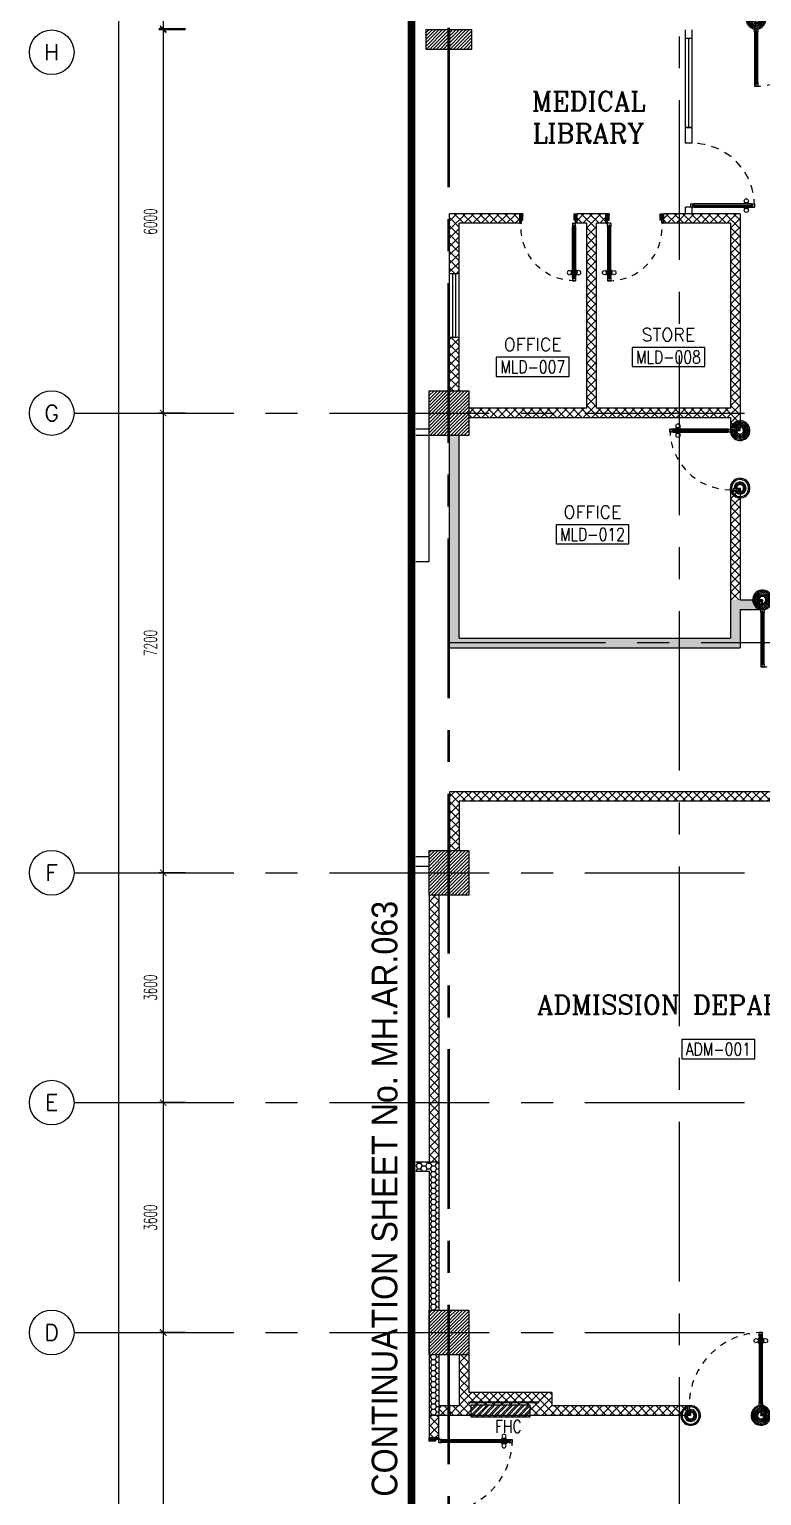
# Model space of a CAD drawing. Extents: x 417866.9 to 417960.2, y 43448 to 43538.2.
# Drawn here: x 417866.92 to 417878.38, y 43471.52 to 43494.48 of the extents above; entities that cross this region are included whole.
import ezdxf
from ezdxf.enums import TextEntityAlignment as Align

# ---------------------------------------------------------------- set-up
doc = ezdxf.new("R2010")
doc.units = 0
doc.header["$MEASUREMENT"] = 0
doc.header["$PDMODE"] = 3
doc.header["$PDSIZE"] = 0.1
for name, pattern in [('CENTER2', [1.125, 0.75, -0.125, 0.125, -0.125]), ('CENTERX2', [4, 2.5, -0.5, 0.5, -0.5]), ('HIDDEN', [0.375, 0.25, -0.125])]:
    doc.linetypes.add(name, pattern=pattern)
doc.layers.get('0').update_dxf_attribs({"linetype": 'CONTINUOUS'})
doc.layers.get('DEFPOINTS').update_dxf_attribs({"linetype": 'CONTINUOUS'})
for name, color, linetype in [('AX-CR', 2, 'CONTINUOUS'), ('AX-DIM', 4, 'CONTINUOUS'), ('AX-TXT', 6, 'CONTINUOUS'), ('AXES', 11, 'CENTERX2'), ('COL', 2, 'CONTINUOUS'), ('DOOR', 4, 'CONTINUOUS'), ('EJ', 8, 'CONTINUOUS'), ('ELEV', 2, 'CONTINUOUS'), ('FHC', 2, 'CONTINUOUS'), ('HAT', 8, 'CONTINUOUS'), ('RM-BOX', 2, 'CONTINUOUS'), ('RM-NAME', 2, 'CONTINUOUS'), ('RM-NO', 2, 'CONTINUOUS'), ('SHAFT', 7, 'CONTINUOUS'), ('TXT1', 2, 'CONTINUOUS'), ('WALL', 2, 'CONTINUOUS'), ('WallType', 11, 'CONTINUOUS'), ('WallType2', 3, 'CONTINUOUS'), ('WIN', 5, 'CONTINUOUS')]:
    doc.layers.add(name, color=color, linetype=linetype)
doc.styles.add('ROMANC', font='romanc', dxfattribs={"height": 0.1})
doc.styles.add('ROMANS', font='ROMANS.shx', dxfattribs={"width": 0.6})
doc.styles.add('TTXT', font='swisse.ttf', dxfattribs={"width": 0.6})
doc.dimstyles.new('STANDARD in', dxfattribs={"dimtxt": 0.2, "dimasz": 0.1, "dimexe": 0.07, "dimexo": 0.05, "dimgap": 0.1, "dimtad": 1, "dimdec": 0, "dimlfac": 1000, "dimzin": 0, "dimdsep": 46, "dimtxsty": 'ROMANS', "dimblk": 'ARCHTICK', "dimcen": 0.05, "dimdle": 0.05, "dimclrd": 4, "dimclre": 4, "dimclrt": 2, "dimadec": 0, "dimazin": 0, "dimtfac": 1, "dimtdec": 0, "dimtmove": 2, "dimatfit": 3, "dimfxl": 0, "dimtolj": 1, "dimtzin": 0, "dimarcsym": 0})
pattern_1 = [(45, (0, 0), (-0.066291260736, 0.066291260736), []), (135, (0, 0), (-0.066291260736, -0.066291260736), [])]

# ---------------------------------------------------------------- blocks, each defined once
blk = doc.blocks.new('RM1')
at = {"layer": 'RM-BOX'}
blk.add_lwpolyline([(570, -200), (-570, -200), (-570, -500), (570, -500)], close=True, dxfattribs=at)
at = {"layer": 'RM-NAME', "style": 'ROMANS'}
for tag, p in [('ROOMNAME1', (0, 324)), ('ROOMNAME2', (0, 0))]:
    blk.add_attdef(tag, text='', height=200, dxfattribs=at).set_placement(p, align=Align.MIDDLE)
at = {"layer": 'RM-NO', "style": 'ROMANS', "width": 0.8}
blk.add_attdef('ROOMNO', text='', height=200, dxfattribs=at).set_placement((0, -350), align=Align.MIDDLE)
blk = doc.blocks.new('A$C272A55A0')
at = {"layer": 'DOOR', "color": 0, "linetype": 'ByBlock'}
for p, q in [((0, 900), (0, 1050)), ((50, 1050), (0, 1050)), ((25, 950), (50, 950)), ((25, 900), (25, 950)), ((50, 950), (50, 1050)), ((1750, 950), (1750, 1050)), ((1750, 1050), (1800, 1050)), ((1775, 950), (1750, 950)), ((1775, 900), (1775, 950)), ((1800, 1050), (1800, 900)), ((0, 900), (25, 900)), ((75, 900), (25, 900)), ((25, 850), (25, 900)), ((42, 850), (25, 850)), ((58, 870), (42, 870)), ((42, 870), (42, 850)), ((58, 850), (58, 870)), ((75, 850), (58, 850)), ((75, 900), (75, 850)), ((1725, 900), (1775, 900)), ((1725, 900), (1725, 850)), ((1725, 850), (1742, 850)), ((1742, 870), (1758, 870)), ((1742, 850), (1742, 870)), ((1758, 870), (1758, 850)), ((1758, 850), (1775, 850)), ((1800, 900), (1775, 900)), ((1775, 850), (1775, 900)), ((25, 50), (42, 50)), ((25, 50), (25, 0)), ((25, 0), (75, 0)), ((75, 0), (25, 0)), ((42, 50), (42, 30)), ((42, 30), (58, 30)), ((58, 50), (75, 50)), ((58, 50), (58, 30)), ((75, 50), (75, 0)), ((1718, 160), (1709, 160)), ((1709, 95), (1709, 160)), ((1718, 95), (1709, 95)), ((1725, 173), (1718, 173)), ((1718, 173), (1718, 83)), ((1718, 95), (1718, 160)), ((1725, 83), (1718, 83)), ((1742, 50), (1725, 50)), ((1725, 50), (1725, 0)), ((1775, 0), (1725, 0)), ((1725, 0), (1775, 0)), ((1742, 50), (1742, 30)), ((1758, 30), (1742, 30)), ((1775, 50), (1758, 50)), ((1758, 50), (1758, 30)), ((1775, 173), (1782, 173)), ((1775, 83), (1782, 83)), ((1775, 50), (1775, 0)), ((1782, 173), (1782, 83)), ((1782, 160), (1791, 160)), ((1782, 95), (1782, 160)), ((1782, 95), (1791, 95)), ((1791, 95), (1791, 160))]:
    blk.add_line(p, q, dxfattribs=at)
at = {"layer": 'DOOR', "color": 9, "linetype": 'ByBlock'}
for p, q in [((50, 1050), (0, 1010)), ((50, 1050), (0, 937)), ((50, 1050), (37, 950)), ((1750, 1050), (1800, 1010)), ((1750, 1050), (1800, 937)), ((1750, 1050), (1763, 950))]:
    blk.add_line(p, q, dxfattribs=at)
at = {"layer": 'DOOR', "linetype": 'ByBlock'}
for p, q in [((25, 850), (25, 50)), ((42, 850), (42, 50)), ((58, 850), (58, 50)), ((75, 50), (75, 850)), ((1725, 50), (1725, 850)), ((1742, 850), (1742, 50)), ((1758, 850), (1758, 50)), ((1775, 850), (1775, 50))]:
    blk.add_line(p, q, dxfattribs=at)
at = {"layer": 'DOOR', "color": 0, "linetype": 'ByBlock'}
for centre in [(1676, 128), (1824, 128)]:
    blk.add_circle(centre, 32.4, dxfattribs=at)
at = {"layer": 'DOOR', "color": 9, "linetype": 'ByBlock'}
for centre, radius, start, end in [((50, 1050), 54.4, 203.2074, 270), ((50, 1050), 74.4, 227.7764, 270), ((50, 1050), 94.4, 238.0182, 270), ((50, 1050), 114, 244.0838, 257.3774), ((50, 1050), 134, 248.1598, 259.28), ((50, 1050), 34.4, 180, 270), ((50, 1050), 14.4, 180, 270), ((1750, 1050), 14.4, 270, 0), ((1750, 1050), 34.4, 270, 0), ((1750, 1050), 54.4, 270, 336.7926), ((1750, 1050), 74.4, 270, 312.2236), ((1750, 1050), 94.4, 270, 301.9818), ((1750, 1050), 114, 282.6226, 295.9162), ((1750, 1050), 134, 280.72, 291.8402), ((50, 1050), 154, 251.1053, 256.2858), ((1750, 1050), 154, 283.7142, 288.8947)]:
    blk.add_arc(centre, radius, start, end, dxfattribs=at)
at = {"layer": 'DOOR', "linetype": 'HIDDEN', "ltscale": 0.5}
for centre, start, end in [((50, 851), 268.3174, 3.2965), ((1750, 851), 176.7035, 271.6826)]:
    blk.add_arc(centre, 851, start, end, dxfattribs=at)
at = {"layer": 'WALL', "linetype": 'ByBlock'}
blk.add_line((1800, 900), (1800, 1050), dxfattribs=at)
blk = doc.blocks.new('C11')
at = {"layer": 'HAT'}
h = blk.add_hatch(dxfattribs=at)
h.set_pattern_fill('ANSI31', color=256, scale=300, style=0)
h.set_pattern_definition([(45, (-383765.23, -62181), (-26.5165043, 26.5165043), [])])
h.paths.add_polyline_path([(-20, 350), (-20, 700), (-320, 700), (-320, 350)])
h.paths.add_polyline_path([(-320, 0), (-20, 0), (-20, 350), (-320, 350)])
h = blk.add_hatch(dxfattribs=at)
h.set_pattern_fill('ANSI31', color=256, scale=300, style=0)
h.set_pattern_definition([(45, (-383445.23, -62181), (-26.5165043, 26.5165043), [])])
h.paths.add_polyline_path([(300, 350), (300, 700), (0, 700), (0, 350)])
h.paths.add_polyline_path([(0, 0), (300, 0), (300, 350), (0, 350)])
at = {"layer": 'COL'}
for points in [[(-20, 700), (-20, 0), (-320, 0), (-320, 700)], [(300, 700), (300, 0), (0, 0), (0, 700)]]:
    blk.add_lwpolyline(points, close=True, dxfattribs=at)
blk = doc.blocks.new('DOOR90')
at = {"layer": 'DOOR', "color": 7, "linetype": 'ByBlock'}
for p, q in [((-150, 0), (0, 0)), ((-150, 0), (-150, -25)), ((0, -50), (-114, 0)), ((0, -50), (-40, 0)), ((0, -50), (0, 0)), ((-1000, -25), (-1050, -25)), ((-1050, -75), (-1050, -25)), ((-1050, -25), (-1050, -75)), ((-1000, -75), (-1050, -75)), ((-1000, -42), (-1020, -42)), ((-1020, -42), (-1020, -58)), ((-1000, -58), (-1020, -58)), ((-1000, -25), (-1000, -42)), ((-1000, -58), (-1000, -75)), ((-878, -18), (-968, -18)), ((-968, -25), (-968, -18)), ((-968, -75), (-968, -82)), ((-878, -82), (-968, -82)), ((-955, -9), (-890, -9)), ((-955, -18), (-955, -9)), ((-955, -18), (-890, -18)), ((-955, -82), (-890, -82)), ((-955, -82), (-955, -91)), ((-955, -91), (-890, -91)), ((-890, -18), (-890, -9)), ((-890, -82), (-890, -91)), ((-878, -25), (-878, -18)), ((-878, -75), (-878, -82)), ((-200, -25), (-150, -25)), ((-200, -42), (-200, -25)), ((-180, -42), (-200, -42)), ((-200, -58), (-180, -58)), ((-200, -75), (-200, -58)), ((-150, -75), (-200, -75)), ((-180, -58), (-180, -42)), ((-150, -25), (-100, -25)), ((-150, -75), (-150, -25)), ((-100, -25), (-100, -50)), ((0, -50), (-100, -37)), ((-100, -50), (0, -50)), ((-150, -875), (-100, -875)), ((-150, -900), (-150, -875)), ((-150, -900), (0, -900)), ((0, -900), (-150, -900)), ((0, -850), (-114, -900)), ((-100, -875), (-100, -850)), ((0, -850), (-100, -863)), ((-100, -850), (0, -850)), ((0, -850), (-40, -900)), ((0, -850), (0, -900))]:
    blk.add_line(p, q, dxfattribs=at)
at = {"layer": 'DOOR', "linetype": 'ByBlock'}
for p, q in [((-200, -25), (-1000, -25)), ((-200, -42), (-1000, -42)), ((-200, -58), (-1000, -58)), ((-1000, -75), (-200, -75))]:
    blk.add_line(p, q, dxfattribs=at)
at = {"layer": 'DOOR', "color": 7, "linetype": 'ByBlock'}
for centre in [(-923, 24), (-923, -124)]:
    blk.add_circle(centre, 32.4, dxfattribs=at)
for centre, radius, start, end in [((0, -50), 154, 161.1053, 166.2858), ((0, -50), 94.4, 148.0182, 180), ((0, -50), 134, 158.1598, 169.28), ((0, -50), 114, 154.0838, 167.3774), ((0, -50), 74.4, 137.7764, 180), ((0, -50), 54.4, 113.2074, 180), ((0, -50), 34.4, 90, 180), ((0, -50), 14.4, 90, 180), ((0, -850), 154, 193.7142, 198.8947), ((0, -850), 134, 190.72, 201.8402), ((0, -850), 94.4, 180, 211.9818), ((0, -850), 74.4, 180, 222.2236), ((0, -850), 54.4, 180, 246.7926), ((0, -850), 34.4, 180, 270), ((0, -850), 14.4, 180, 270)]:
    blk.add_arc(centre, radius, start, end, dxfattribs=at)
at = {"layer": 'DOOR', "linetype": 'HIDDEN', "ltscale": 0.5}
blk.add_arc((-222, -50), 828, 178.2701, 275.003, dxfattribs=at)
blk = doc.blocks.new('DOOR1000')
at = {"layer": 'DOOR', "color": 7, "linetype": 'ByBlock'}
for p, q in [((-150, 0), (0, 0)), ((-150, 0), (-150, -25)), ((0, -50), (-114, 0)), ((0, -50), (-40, 0)), ((0, -50), (0, 0)), ((-1100, -25), (-1100, -75)), ((-1100, -75), (-1100, -25)), ((-1050, -25), (-1100, -25)), ((-1050, -75), (-1100, -75)), ((-1070, -42), (-1070, -58)), ((-1050, -42), (-1070, -42)), ((-1050, -58), (-1070, -58)), ((-1050, -25), (-1050, -42)), ((-1050, -58), (-1050, -75)), ((-1018, -25), (-1018, -18)), ((-928, -18), (-1018, -18)), ((-1018, -75), (-1018, -82)), ((-928, -82), (-1018, -82)), ((-1005, -18), (-1005, -9)), ((-1005, -9), (-940, -9)), ((-1005, -18), (-940, -18)), ((-1005, -82), (-1005, -91)), ((-1005, -82), (-940, -82)), ((-1005, -91), (-940, -91)), ((-940, -18), (-940, -9)), ((-940, -82), (-940, -91)), ((-928, -25), (-928, -18)), ((-928, -75), (-928, -82)), ((-200, -25), (-150, -25)), ((-200, -42), (-200, -25)), ((-180, -42), (-200, -42)), ((-200, -58), (-180, -58)), ((-200, -75), (-200, -58)), ((-150, -75), (-200, -75)), ((-180, -58), (-180, -42)), ((-150, -25), (-100, -25)), ((-150, -75), (-150, -25)), ((-100, -25), (-100, -50)), ((0, -50), (-100, -37)), ((-100, -50), (0, -50)), ((-150, -975), (-100, -975)), ((-150, -1000), (-150, -975)), ((-150, -1000), (0, -1000)), ((0, -1000), (-150, -1000)), ((0, -950), (-114, -1000)), ((-100, -975), (-100, -950)), ((0, -950), (-100, -963)), ((-100, -950), (0, -950)), ((0, -950), (-40, -1000)), ((0, -950), (0, -1000))]:
    blk.add_line(p, q, dxfattribs=at)
at = {"layer": 'DOOR', "linetype": 'ByBlock'}
for p, q in [((-200, -25), (-1050, -25)), ((-200, -42), (-1050, -42)), ((-200, -58), (-1050, -58)), ((-1050, -75), (-200, -75))]:
    blk.add_line(p, q, dxfattribs=at)
at = {"layer": 'DOOR', "color": 7, "linetype": 'ByBlock'}
for centre in [(-973, 24), (-973, -124)]:
    blk.add_circle(centre, 32.4, dxfattribs=at)
for centre, radius, start, end in [((0, -50), 154, 161.1053, 166.2858), ((0, -50), 94.4, 148.0182, 180), ((0, -50), 134, 158.1598, 169.28), ((0, -50), 114, 154.0838, 167.3774), ((0, -50), 74.4, 137.7764, 180), ((0, -50), 54.4, 113.2074, 180), ((0, -50), 34.4, 90, 180), ((0, -50), 14.4, 90, 180), ((0, -950), 154, 193.7142, 198.8947), ((0, -950), 134, 190.72, 201.8402), ((0, -950), 94.4, 180, 211.9818), ((0, -950), 74.4, 180, 222.2236), ((0, -950), 54.4, 180, 246.7926), ((0, -950), 34.4, 180, 270), ((0, -950), 14.4, 180, 270)]:
    blk.add_arc(centre, radius, start, end, dxfattribs=at)
at = {"layer": 'DOOR', "linetype": 'HIDDEN', "ltscale": 0.5}
blk.add_arc((-150, -25), 950, 180, 270, dxfattribs=at)
blk = doc.blocks.new('DOOR100')
at = {"layer": 'DOOR', "color": 7, "linetype": 'ByBlock'}
for p, q in [((-91, 1205), (-91, 1140)), ((-82, 1205), (-91, 1205)), ((-82, 1128), (-82, 1218)), ((-75, 1218), (-82, 1218)), ((-82, 1205), (-82, 1140)), ((-75, 1250), (-75, 1300)), ((-75, 1300), (-25, 1300)), ((-25, 1300), (-75, 1300)), ((-58, 1250), (-75, 1250)), ((-58, 1250), (-58, 1270)), ((-42, 1270), (-58, 1270)), ((-42, 1250), (-42, 1270)), ((-25, 1250), (-42, 1250)), ((-25, 1250), (-25, 1300)), ((-25, 1218), (-18, 1218)), ((-18, 1128), (-18, 1218)), ((-18, 1205), (-18, 1140)), ((-18, 1205), (-9, 1205)), ((-9, 1205), (-9, 1140)), ((-82, 1140), (-91, 1140)), ((-75, 1128), (-82, 1128)), ((-25, 1128), (-18, 1128)), ((-18, 1140), (-9, 1140)), ((-1200, 0), (-1200, 150)), ((-1200, 150), (-1175, 150)), ((-1200, 150), (-1200, 0)), ((-1150, 0), (-1200, 114)), ((-1150, 0), (-1200, 40)), ((-1150, 0), (-1200, 0)), ((-1175, 150), (-1175, 100)), ((-1175, 100), (-1150, 100)), ((-1150, 0), (-1163, 100)), ((-1150, 100), (-1150, 0)), ((-75, 200), (-58, 200)), ((-75, 150), (-75, 200)), ((-75, 150), (-25, 150)), ((-58, 200), (-58, 180)), ((-58, 180), (-42, 180)), ((-50, 0), (0, 114)), ((-50, 100), (-50, 0)), ((-50, 0), (-37, 100)), ((-25, 100), (-50, 100)), ((-50, 0), (0, 40)), ((-50, 0), (0, 0)), ((-42, 200), (-25, 200)), ((-42, 180), (-42, 200)), ((-25, 200), (-25, 150)), ((0, 150), (-25, 150)), ((-25, 150), (-25, 100)), ((0, 0), (0, 150)), ((0, 150), (0, 0))]:
    blk.add_line(p, q, dxfattribs=at)
at = {"layer": 'DOOR', "linetype": 'ByBlock'}
for p, q in [((-75, 1250), (-75, 200)), ((-58, 200), (-58, 1250)), ((-42, 200), (-42, 1250)), ((-25, 200), (-25, 1250))]:
    blk.add_line(p, q, dxfattribs=at)
at = {"layer": 'DOOR', "color": 7, "linetype": 'ByBlock'}
for centre in [(-124, 1173), (24, 1173)]:
    blk.add_circle(centre, 32.4, dxfattribs=at)
at = {"layer": 'DOOR', "linetype": 'HIDDEN', "ltscale": 0.5}
blk.add_arc((-25, 150), 1150, 90, 180, dxfattribs=at)
at = {"layer": 'DOOR', "color": 7, "linetype": 'ByBlock'}
for centre, radius, start, end in [((-1150, 0), 154, 103.7142, 108.8947), ((-1150, 0), 134, 100.72, 111.8402), ((-1150, 0), 94.4, 90, 121.9818), ((-1150, 0), 74.4, 90, 132.2236), ((-1150, 0), 54.4, 90, 156.7926), ((-1150, 0), 34.4, 90, 180), ((-1150, 0), 14.4, 90, 180), ((-50, 0), 94.4, 58.0182, 90), ((-50, 0), 74.4, 47.7764, 90), ((-50, 0), 54.4, 23.2074, 90), ((-50, 0), 34.4, 0, 90), ((-50, 0), 14.4, 0, 90), ((-50, 0), 134, 68.1598, 79.28), ((-50, 0), 114, 64.0838, 77.3774), ((-50, 0), 154, 71.1053, 76.2858)]:
    blk.add_arc(centre, radius, start, end, dxfattribs=at)
blk = doc.blocks.new('AXR')
at = {"layer": 'AX-CR'}
blk.add_circle((350, 0), 350, dxfattribs=at)
at = {"layer": 'AX-TXT', "style": 'ROMANS'}
blk.add_attdef('AX', text='', height=250, dxfattribs=at).set_placement((350, 0), align=Align.MIDDLE)
blk = doc.blocks.new('_ARCHTICK')
at = {"color": 0, "linetype": 'ByBlock', "const_width": 0.15}
blk.add_lwpolyline([(-0.5, -0.5), (0.5, 0.5)], dxfattribs=at)
blk = doc.blocks.new('*D436')
at = {"layer": 'AX-DIM', "color": 4, "lineweight": -2}
for p, q in [((417872.682, 43525.944), (417868.243, 43525.944)), ((417868.313, 43525.994), (417868.313, 43466.574)), ((417878.896, 43466.624), (417868.243, 43466.624))]:
    blk.add_line(p, q, dxfattribs=at)
at = {"layer": 'DEFPOINTS', "color": 0}
for p in [(417872.732, 43525.944), (417868.313, 43466.624), (417878.946, 43466.624)]:
    blk.add_point(p, dxfattribs=at)
at = {"layer": 'AX-DIM', "color": 4, "lineweight": -2, "xscale": 0.1, "yscale": 0.1, "zscale": 0.1}
for p, rotation in [((417868.313, 43525.944), 90), ((417868.313, 43466.624), 270)]:
    blk.add_blockref('_ARCHTICK', p, dxfattribs=dict(at, rotation=rotation))
at = {"layer": 'AX-DIM', "color": 2, "insert": (417868.113, 43496.284), "char_height": 0.2, "attachment_point": 5, "rotation": 90, "style": 'ROMANS'}
blk.add_mtext('\\A1;59320', dxfattribs=at)
blk = doc.blocks.new('*D439')
at = {"layer": 'AX-DIM', "color": 4, "lineweight": -2}
for p, q in [((417869.363, 43474.074), (417868.943, 43474.074)), ((417869.013, 43474.124), (417869.013, 43466.824)), ((417869.363, 43466.874), (417868.943, 43466.874))]:
    blk.add_line(p, q, dxfattribs=at)
at = {"layer": 'DEFPOINTS', "color": 0}
for p in [(417869.413, 43474.074), (417869.013, 43466.874), (417869.413, 43466.874)]:
    blk.add_point(p, dxfattribs=at)
at = {"layer": 'AX-DIM', "color": 4, "lineweight": -2, "xscale": 0.1, "yscale": 0.1, "zscale": 0.1}
for p, rotation in [((417869.013, 43474.074), 90), ((417869.013, 43466.874), 270)]:
    blk.add_blockref('_ARCHTICK', p, dxfattribs=dict(at, rotation=rotation))
at = {"layer": 'AX-DIM', "color": 2, "insert": (417868.813, 43470.474), "char_height": 0.2, "attachment_point": 5, "rotation": 90, "style": 'ROMANS'}
blk.add_mtext('\\A1;7200', dxfattribs=at)
blk = doc.blocks.new('*D443')
at = {"layer": 'AX-DIM', "color": 4, "lineweight": -2}
for p, q in [((417869.363, 43498.094), (417868.943, 43498.094)), ((417869.013, 43498.144), (417869.013, 43494.444)), ((417869.363, 43494.494), (417868.943, 43494.494))]:
    blk.add_line(p, q, dxfattribs=at)
at = {"layer": 'DEFPOINTS', "color": 0}
for p in [(417869.413, 43498.094), (417869.013, 43494.494), (417869.413, 43494.494)]:
    blk.add_point(p, dxfattribs=at)
at = {"layer": 'AX-DIM', "color": 4, "lineweight": -2, "xscale": 0.1, "yscale": 0.1, "zscale": 0.1}
for p, rotation in [((417869.013, 43498.094), 90), ((417869.013, 43494.494), 270)]:
    blk.add_blockref('_ARCHTICK', p, dxfattribs=dict(at, rotation=rotation))
at = {"layer": 'AX-DIM', "color": 2, "insert": (417868.813, 43496.294), "char_height": 0.2, "attachment_point": 5, "rotation": 90, "style": 'ROMANS'}
blk.add_mtext('\\A1;3600', dxfattribs=at)
blk = doc.blocks.new('*D444')
at = {"layer": 'AX-DIM', "color": 4, "lineweight": -2}
for p, q in [((417869.363, 43488.474), (417868.943, 43488.474)), ((417869.013, 43488.524), (417869.013, 43481.224)), ((417869.363, 43481.274), (417868.943, 43481.274))]:
    blk.add_line(p, q, dxfattribs=at)
at = {"layer": 'DEFPOINTS', "color": 0}
for p in [(417869.413, 43488.474), (417869.013, 43481.274), (417869.413, 43481.274)]:
    blk.add_point(p, dxfattribs=at)
at = {"layer": 'AX-DIM', "color": 4, "lineweight": -2, "xscale": 0.1, "yscale": 0.1, "zscale": 0.1}
for p, rotation in [((417869.013, 43488.474), 90), ((417869.013, 43481.274), 270)]:
    blk.add_blockref('_ARCHTICK', p, dxfattribs=dict(at, rotation=rotation))
at = {"layer": 'AX-DIM', "color": 2, "insert": (417868.813, 43484.874), "char_height": 0.2, "attachment_point": 5, "rotation": 90, "style": 'ROMANS'}
blk.add_mtext('\\A1;7200', dxfattribs=at)
blk = doc.blocks.new('*D445')
at = {"layer": 'AX-DIM', "color": 4, "lineweight": -2}
for p, q in [((417869.363, 43477.674), (417868.943, 43477.674)), ((417869.013, 43477.724), (417869.013, 43474.024)), ((417869.363, 43474.074), (417868.943, 43474.074))]:
    blk.add_line(p, q, dxfattribs=at)
at = {"layer": 'DEFPOINTS', "color": 0}
for p in [(417869.413, 43477.674), (417869.013, 43474.074), (417869.413, 43474.074)]:
    blk.add_point(p, dxfattribs=at)
at = {"layer": 'AX-DIM', "color": 4, "lineweight": -2, "xscale": 0.1, "yscale": 0.1, "zscale": 0.1}
for p, rotation in [((417869.013, 43477.674), 90), ((417869.013, 43474.074), 270)]:
    blk.add_blockref('_ARCHTICK', p, dxfattribs=dict(at, rotation=rotation))
at = {"layer": 'AX-DIM', "color": 2, "insert": (417868.813, 43475.874), "char_height": 0.2, "attachment_point": 5, "rotation": 90, "style": 'ROMANS'}
blk.add_mtext('\\A1;3600', dxfattribs=at)
blk = doc.blocks.new('*D446')
at = {"layer": 'AX-DIM', "color": 4, "lineweight": -2}
for p, q in [((417869.363, 43481.274), (417868.943, 43481.274)), ((417869.013, 43481.324), (417869.013, 43477.624)), ((417869.363, 43477.674), (417868.943, 43477.674))]:
    blk.add_line(p, q, dxfattribs=at)
at = {"layer": 'DEFPOINTS', "color": 0}
for p in [(417869.413, 43481.274), (417869.013, 43477.674), (417869.413, 43477.674)]:
    blk.add_point(p, dxfattribs=at)
at = {"layer": 'AX-DIM', "color": 4, "lineweight": -2, "xscale": 0.1, "yscale": 0.1, "zscale": 0.1}
for p, rotation in [((417869.013, 43481.274), 90), ((417869.013, 43477.674), 270)]:
    blk.add_blockref('_ARCHTICK', p, dxfattribs=dict(at, rotation=rotation))
at = {"layer": 'AX-DIM', "color": 2, "insert": (417868.813, 43479.474), "char_height": 0.2, "attachment_point": 5, "rotation": 90, "style": 'ROMANS'}
blk.add_mtext('\\A1;3600', dxfattribs=at)
blk = doc.blocks.new('*D447')
at = {"layer": 'AX-DIM', "color": 4, "lineweight": -2}
for p, q in [((417869.363, 43494.474), (417868.943, 43494.474)), ((417869.013, 43494.524), (417869.013, 43488.424)), ((417869.363, 43488.474), (417868.943, 43488.474))]:
    blk.add_line(p, q, dxfattribs=at)
at = {"layer": 'DEFPOINTS', "color": 0}
for p in [(417869.413, 43494.474), (417869.013, 43488.474), (417869.413, 43488.474)]:
    blk.add_point(p, dxfattribs=at)
at = {"layer": 'AX-DIM', "color": 4, "lineweight": -2, "xscale": 0.1, "yscale": 0.1, "zscale": 0.1}
for p, rotation in [((417869.013, 43494.474), 90), ((417869.013, 43488.474), 270)]:
    blk.add_blockref('_ARCHTICK', p, dxfattribs=dict(at, rotation=rotation))
at = {"layer": 'AX-DIM', "color": 2, "insert": (417868.813, 43491.474), "char_height": 0.2, "attachment_point": 5, "rotation": 90, "style": 'ROMANS'}
blk.add_mtext('\\A1;6000', dxfattribs=at)

msp = doc.modelspace()

# ---------------------------------------------------------------- hatches: boundary and pattern name
at = {"layer": 'FHC', "linetype": 'ByBlock', "ltscale": 0.3}
h = msp.add_hatch(dxfattribs=at)
h.set_pattern_fill('ANSI32', color=11, scale=175, style=0)
h.set_pattern_definition([(44.999998, (417641.640424, 43441.69832), (-0.046403885, 0.046403882), []), (44.999998, (417641.67136, 43441.69832), (-0.046403885, 0.046403882), [])])
h.paths.add_polyline_path([(417874.7566, 43472.7493), (417874.7566, 43472.9393), (417873.8366, 43472.9393), (417873.8366, 43472.7493)])
h.paths.add_polyline_path([(417873.624, 43472.3282), (417873.624, 43472.749), (417873.8865, 43472.749), (417873.8865, 43472.3282)], flags=9)
at = {"layer": 'HAT'}
h = msp.add_hatch(dxfattribs=at)
h.set_pattern_fill('ANSI31', color=256, scale=0.3, style=0)
h.set_pattern_definition([(45, (417489.731385, 43455.643322), (-0.0265165043, 0.0265165043), [])])
h.paths.add_polyline_path([(417873.1266, 43494.1743), (417873.4766, 43494.1743), (417873.4766, 43494.4743), (417873.1266, 43494.4743)])
h = msp.add_hatch(dxfattribs=at)
h.set_pattern_fill('ANSI31', color=256, scale=0.3, style=0)
h.set_pattern_definition([(45, (417490.101385, 43455.643322), (-0.0265165043, 0.0265165043), [])])
h.paths.add_polyline_path([(417873.4966, 43494.1743), (417873.8466, 43494.1743), (417873.8466, 43494.4743), (417873.4966, 43494.4743)])
at = {"layer": 'WallType'}
h = msp.add_hatch(dxfattribs=at)
h.set_pattern_fill('ANSI37', color=256, scale=0.75, style=0)
h.set_pattern_definition(pattern_1)
h.paths.add_polyline_path([(417874.5966, 43491.5968), (417873.4966, 43491.5968), (417873.4966, 43490.6606), (417873.6466, 43490.6606), (417873.6466, 43491.4468), (417874.5966, 43491.4468)])
h.paths.add_polyline_path([(417873.6466, 43489.6606), (417873.4966, 43489.6606), (417873.4966, 43488.8243), (417873.6466, 43488.8243)])
h = msp.add_hatch(dxfattribs=at)
h.set_pattern_fill('ANSI37', color=256, scale=0.75, style=0)
h.set_pattern_definition(pattern_1)
h.paths.add_polyline_path([(417875.7966, 43491.4468), (417875.9466, 43491.4468), (417875.9466, 43491.5968), (417875.4966, 43491.5968), (417875.4966, 43491.4468), (417875.6466, 43491.4468), (417875.6466, 43488.5493), (417873.7966, 43488.5493), (417873.7966, 43488.3993), (417877.8966, 43488.3993), (417877.8966, 43488.2493), (417878.0466, 43488.2493), (417878.0466, 43491.5968), (417877.2966, 43491.5968), (417877.2966, 43491.5968), (417877.1934, 43491.5968), (417877.1934, 43491.5968), (417876.8466, 43491.5968), (417876.8466, 43491.4468), (417877.8966, 43491.4468), (417877.8966, 43488.5493), (417875.7966, 43488.5493)])
h = msp.add_hatch(dxfattribs=at)
h.set_pattern_fill('ANSI37', color=256, scale=0.75, style=0)
h.set_pattern_definition(pattern_1)
h.paths.add_polyline_path([(417878.0466, 43487.2493), (417877.8966, 43487.2493), (417877.8966, 43485.5493), (417878.0466, 43485.5493)])
h = msp.add_hatch(dxfattribs=at)
h.set_pattern_fill('ANSI37', color=256, scale=0.75, style=0)
h.set_pattern_definition(pattern_1)
h.paths.add_polyline_path([(417880.7966, 43482.5493), (417873.4966, 43482.5493), (417873.4966, 43481.6243), (417873.6466, 43481.6243), (417873.6466, 43482.3993), (417880.7966, 43482.3993)])
h = msp.add_hatch(dxfattribs=at)
h.set_pattern_fill('ANSI37', color=256, scale=0.75, style=0)
h.set_pattern_definition(pattern_1)
h.paths.add_polyline_path([(417873.3266, 43480.9243), (417873.1766, 43480.9243), (417873.1766, 43477.6743), (417873.3266, 43477.6743)])
h.paths.add_polyline_path([(417873.3266, 43477.6743), (417873.1766, 43477.6743), (417873.1766, 43476.7493), (417873.3266, 43476.7493)])
h = msp.add_hatch(dxfattribs=at)
h.set_pattern_fill('ANSI37', color=256, scale=0.75, style=0)
h.set_pattern_definition(pattern_1)
h.paths.add_polyline_path([(417873.3266, 43471.2243), (417873.1766, 43471.2243), (417873.1766, 43470.7743), (417873.3266, 43470.7743)])
h.paths.add_polyline_path([(417873.3266, 43472.7743), (417873.1766, 43472.7743), (417873.1766, 43472.4243), (417873.3266, 43472.4243)])
h.paths.add_polyline_path([(417875.0966, 43473.1343), (417873.7966, 43473.1343), (417873.7966, 43473.7243), (417873.6466, 43473.7243), (417873.6466, 43472.9243), (417873.8366, 43472.9243), (417873.8366, 43472.9393), (417874.7566, 43472.9393), (417874.7566, 43472.9243), (417875.0966, 43472.9243)])
h.paths.add_polyline_path([(417873.4766, 43472.9243), (417873.3266, 43472.9243), (417873.3266, 43472.7743), (417873.4766, 43472.7743)])
h = msp.add_hatch(dxfattribs=at)
h.set_pattern_fill('ANSI37', color=256, scale=0.75, style=0)
h.set_pattern_definition(pattern_1)
h.paths.add_polyline_path([(417873.8366, 43472.9243), (417873.6466, 43472.9243), (417873.6466, 43472.9238), (417873.4966, 43472.9238), (417873.4966, 43472.7743), (417873.8366, 43472.7743)])
h = msp.add_hatch(dxfattribs=at)
h.set_pattern_fill('ANSI37', color=256, scale=0.75, style=0)
h.set_pattern_definition(pattern_1)
h.paths.add_polyline_path([(417877.0966, 43472.9243), (417874.7566, 43472.9243), (417874.7566, 43472.7743), (417875.0966, 43472.7743), (417877.0966, 43472.7743)])
h.paths.add_polyline_path([(417877.2216, 43472.9243), (417877.0966, 43472.9243), (417877.0966, 43472.7743), (417877.2216, 43472.7743)])
at = {"layer": 'WallType2'}
h = msp.add_hatch(dxfattribs=at)
h.set_pattern_fill('HONEY', color=256, scale=0.4, style=0)
h.set_pattern_definition([(0, (0, 0), (0.075, 0.04330127), [0.05, -0.1]), (120, (0, 0), (-0.074999999836, 0.043301270284), [0.05, -0.1]), (60, (0, 0), (1.64e-10, 0.086602540284), [-0.1, 0.05])])
h.paths.add_polyline_path([(417877.0966, 43484.9493), (417873.6466, 43484.9493), (417873.6466, 43488.1243), (417873.4966, 43488.1243), (417873.4966, 43484.8743), (417877.0966, 43484.8743)])
h.paths.add_polyline_path([(417877.0966, 43484.8743), (417873.4966, 43484.8743), (417873.4966, 43484.7993), (417877.0966, 43484.7993)])
h.paths.add_polyline_path([(417878.0466, 43485.3993), (417878.3466, 43485.3993), (417878.3466, 43485.5493), (417877.8966, 43485.5493), (417877.8966, 43484.9493), (417877.0966, 43484.9493), (417877.0966, 43484.8743), (417878.0466, 43484.8743)])
h.paths.add_polyline_path([(417878.0466, 43484.8743), (417877.0966, 43484.8743), (417877.0966, 43484.7993), (417878.0466, 43484.7993)])
h = msp.add_hatch(dxfattribs=at)
h.set_pattern_fill('HONEY', color=256, scale=0.4, style=0)
h.set_pattern_definition([(0, (0, 0), (0.075, 0.04330127), [0.05, -0.1]), (120, (0, 0), (-0.074999999836, 0.043301270284), [0.05, -0.1]), (60, (0, 0), (1.64e-10, 0.086602540284), [-0.1, 0.05])])
h.paths.add_polyline_path([(417873.3266, 43476.7493), (417872.9677, 43476.7493), (417872.9677, 43476.5993), (417873.1766, 43476.5993), (417873.1766, 43474.4243), (417873.3266, 43474.4243)])
h.paths.add_polyline_path([(417873.3266, 43473.7243), (417873.1766, 43473.7243), (417873.1766, 43472.7743), (417873.3266, 43472.7743)])

# ---------------------------------------------------------------- linework, layer by layer
at = {"layer": 'AXES'}
for p, q in [((417873.4766, 43460.01), (417873.4766, 43537.1991)), ((417873.4966, 43460.01), (417873.4966, 43537.1991)), ((417877.0966, 43466.8743), (417877.0966, 43525.6943)), ((417867.6171, 43488.4743), (417889.6966, 43488.4743)), ((417947.9366, 43484.8743), (417873.4766, 43484.8743)), ((417867.6171, 43481.2743), (417889.6966, 43481.2743)), ((417867.6171, 43477.6743), (417889.6966, 43477.6743)), ((417867.6171, 43474.0743), (417889.6966, 43474.0743))]:
    msp.add_line(p, q, dxfattribs=at)
at = {"layer": 'COL'}
for points in [[(417873.1266, 43494.4743), (417873.1266, 43494.1743), (417873.4766, 43494.1743), (417873.4766, 43494.4743)], [(417873.4966, 43494.4743), (417873.4966, 43494.1743), (417873.8466, 43494.1743), (417873.8466, 43494.4743)]]:
    msp.add_lwpolyline(points, close=True, dxfattribs=at)
at = {"layer": 'DOOR', "linetype": 'ByBlock'}
for p, q in [((417877.2716, 43491.7489), (417877.3216, 43491.7489)), ((417877.2716, 43491.7489), (417877.2716, 43491.6989)), ((417877.3216, 43491.6989), (417877.2716, 43491.6989)), ((417877.3216, 43491.7319), (417877.3016, 43491.7319)), ((417877.3016, 43491.7319), (417877.3016, 43491.7159)), ((417877.3016, 43491.7159), (417877.3216, 43491.7159)), ((417878.2216, 43491.7489), (417877.3216, 43491.7489)), ((417877.3216, 43491.7489), (417877.3216, 43491.7319)), ((417877.3216, 43491.7319), (417878.2216, 43491.7319)), ((417877.3216, 43491.7159), (417878.2216, 43491.7159)), ((417877.3216, 43491.7159), (417877.3216, 43491.6989)), ((417877.3216, 43491.6989), (417878.2216, 43491.6989)), ((417878.0992, 43491.7561), (417878.1892, 43491.7561)), ((417878.0992, 43491.7489), (417878.0992, 43491.7561)), ((417878.0992, 43491.6989), (417878.0992, 43491.6917)), ((417878.0992, 43491.6917), (417878.1892, 43491.6917)), ((417878.1766, 43491.7651), (417878.1118, 43491.7651)), ((417878.1118, 43491.7561), (417878.1118, 43491.7651)), ((417878.1766, 43491.7561), (417878.1118, 43491.7561)), ((417878.1766, 43491.6917), (417878.1118, 43491.6917)), ((417878.1118, 43491.6917), (417878.1118, 43491.6827)), ((417878.1766, 43491.6827), (417878.1118, 43491.6827)), ((417878.1766, 43491.7561), (417878.1766, 43491.7651)), ((417878.1766, 43491.6917), (417878.1766, 43491.6827)), ((417878.1892, 43491.7489), (417878.1892, 43491.7561)), ((417878.1892, 43491.6989), (417878.1892, 43491.6917)), ((417878.2216, 43491.7489), (417878.2716, 43491.7489)), ((417878.2216, 43491.7319), (417878.2216, 43491.7489)), ((417878.2216, 43491.7319), (417878.2416, 43491.7319)), ((417878.2216, 43491.7159), (417878.2416, 43491.7159)), ((417878.2216, 43491.6989), (417878.2216, 43491.7159)), ((417878.2216, 43491.6989), (417878.2716, 43491.6989)), ((417878.2416, 43491.7159), (417878.2416, 43491.7319)), ((417878.2716, 43491.7489), (417878.2716, 43491.6989)), ((417878.2716, 43491.6989), (417878.2716, 43491.7489))]:
    msp.add_line(p, q, dxfattribs=at)
for centre in [(417878.1442, 43491.7975), (417878.1442, 43491.6504)]:
    msp.add_circle(centre, 0.0324, dxfattribs=at)
at = {"layer": 'DOOR', "linetype": 'HIDDEN', "ltscale": 0.5}
msp.add_arc((417877.2969, 43491.7239), 0.975, 358.53072, 90.01883, dxfattribs=at)
at = {"layer": 'ELEV', "linetype": 'CENTER2', "const_width": 0.12}
msp.add_lwpolyline([(417872.903, 43464.6371), (417872.903, 43528.0943)], dxfattribs=at)
at = {"layer": 'FHC', "linetype": 'ByBlock', "ltscale": 0.3}
for p, q in [((417873.8366, 43472.9393), (417874.7566, 43472.9393)), ((417873.8366, 43472.7493), (417873.8366, 43472.9393)), ((417874.7566, 43472.9393), (417874.7566, 43472.7493)), ((417874.7566, 43472.7493), (417873.8366, 43472.7493))]:
    msp.add_line(p, q, dxfattribs=at)
at = {"layer": 'SHAFT', "color": 3, "linetype": 'ByBlock', "ltscale": 0.3}
msp.add_lwpolyline([(417872.9677, 43486.1493), (417873.1766, 43486.1493), (417873.1766, 43488.1243), (417872.9677, 43488.1243)], dxfattribs=at)
at = {"layer": 'WALL'}
for p, q in [((417873.4966, 43490.6606), (417873.4966, 43491.5968)), ((417874.5966, 43491.5968), (417873.4966, 43491.5968)), ((417874.5966, 43491.4468), (417874.5966, 43491.5968)), ((417875.9466, 43491.5968), (417875.4966, 43491.5968)), ((417878.0466, 43491.5968), (417876.8466, 43491.5968)), ((417876.8466, 43491.4468), (417876.8466, 43491.5968)), ((417878.0466, 43491.5968), (417878.0466, 43488.2493)), ((417873.6466, 43490.6606), (417873.6466, 43491.4468)), ((417874.5966, 43491.4468), (417873.6466, 43491.4468)), ((417875.6466, 43491.4468), (417875.4966, 43491.4468)), ((417875.6466, 43488.5493), (417875.6466, 43491.4468)), ((417875.7966, 43488.5493), (417875.7966, 43491.4468)), ((417875.9466, 43491.4468), (417875.7966, 43491.4468)), ((417877.8966, 43491.4468), (417876.8466, 43491.4468)), ((417877.8966, 43491.4468), (417877.8966, 43488.5493)), ((417873.4966, 43490.6606), (417873.6466, 43490.6606)), ((417873.4966, 43489.6606), (417873.6466, 43489.6606)), ((417873.4966, 43488.7243), (417873.4966, 43489.6606)), ((417873.6466, 43488.8243), (417873.6466, 43489.6606)), ((417875.6466, 43488.5493), (417873.7966, 43488.5493)), ((417877.8966, 43488.3993), (417873.7966, 43488.3993)), ((417877.8966, 43488.5493), (417875.7966, 43488.5493)), ((417877.8966, 43488.3993), (417877.8966, 43488.2493)), ((417873.1766, 43488.2243), (417872.9677, 43488.2243)), ((417873.4966, 43484.7993), (417873.4966, 43488.2243)), ((417877.8966, 43488.2493), (417878.0466, 43488.2493)), ((417873.1766, 43488.1243), (417872.9677, 43488.1243)), ((417873.6466, 43484.9493), (417873.6466, 43488.1243)), ((417877.8966, 43487.2493), (417877.8966, 43484.9493)), ((417877.8966, 43487.2493), (417878.0466, 43487.2493)), ((417878.0466, 43487.2493), (417878.0466, 43485.5493)), ((417878.0466, 43485.5493), (417878.3466, 43485.5493)), ((417878.0466, 43485.3993), (417878.0466, 43484.7993)), ((417878.0466, 43485.3993), (417878.3466, 43485.3993)), ((417878.3466, 43485.5493), (417878.3466, 43485.3993)), ((417873.6466, 43484.9493), (417877.8966, 43484.9493)), ((417873.4966, 43484.7993), (417878.0466, 43484.7993)), ((417873.4966, 43482.5493), (417882.4216, 43482.5493)), ((417873.4966, 43482.5493), (417873.4966, 43481.5243)), ((417873.6466, 43482.3993), (417880.7966, 43482.3993)), ((417873.6466, 43482.3993), (417873.6466, 43481.6243)), ((417873.1766, 43481.5243), (417872.9677, 43481.5243)), ((417873.1766, 43481.3743), (417872.9677, 43481.3743)), ((417873.1766, 43480.9243), (417873.1766, 43476.7493)), ((417873.3266, 43480.9243), (417873.3266, 43474.4243)), ((417872.9677, 43476.7493), (417873.3266, 43476.7493)), ((417872.9677, 43476.5993), (417873.1766, 43476.5993)), ((417873.1766, 43476.5993), (417873.1766, 43472.4243)), ((417873.3266, 43473.7243), (417873.3266, 43472.7743)), ((417873.6466, 43473.7243), (417873.6466, 43472.9238)), ((417873.7966, 43473.7243), (417873.7966, 43473.1343)), ((417875.0966, 43473.1343), (417873.7966, 43473.1343)), ((417874.8966, 43472.9843), (417873.7966, 43472.9843)), ((417873.7966, 43472.9843), (417873.7966, 43472.9743)), ((417874.8966, 43472.9743), (417874.8966, 43472.9843)), ((417875.0966, 43473.1343), (417875.0966, 43472.9243)), ((417877.2216, 43472.7743), (417873.1766, 43472.7743)), ((417873.4766, 43472.9243), (417873.3266, 43472.9243)), ((417873.4766, 43472.9243), (417873.3266, 43472.9243)), ((417873.3266, 43472.4243), (417873.3266, 43472.7743)), ((417873.4766, 43472.9243), (417873.4766, 43472.7743)), ((417873.4966, 43472.9238), (417873.4966, 43472.7743)), ((417873.6466, 43472.9238), (417873.4966, 43472.9238)), ((417873.8366, 43472.7743), (417873.4966, 43472.7743)), ((417874.8966, 43472.9743), (417873.7966, 43472.9743)), ((417875.0966, 43472.7743), (417874.7566, 43472.7743)), ((417877.2216, 43472.9243), (417875.0966, 43472.9243)), ((417877.2216, 43472.7743), (417877.2216, 43472.9243)), ((417873.3266, 43472.4243), (417873.1766, 43472.4243))]:
    msp.add_line(p, q, dxfattribs=at)
at = {"layer": 'WALL', "color": 250, "linetype": 'HIDDEN', "ltscale": 0.25}
msp.add_line((417874.7498, 43472.7743), (417873.8461, 43472.7743), dxfattribs=at)
at = {"layer": 'WIN'}
for p, q in [((417877.1934, 43492.6989), (417877.1934, 43494.4743)), ((417877.1934, 43494.3442), (417877.2966, 43494.3442)), ((417877.2434, 43492.9442), (417877.2434, 43494.3442)), ((417877.2966, 43492.6989), (417877.2966, 43494.4743)), ((417877.2966, 43492.9442), (417877.1934, 43492.9442)), ((417877.1934, 43492.9442), (417877.2966, 43492.9442)), ((417877.2966, 43492.6989), (417877.1934, 43492.6989)), ((417877.1934, 43491.5968), (417877.1934, 43491.6968)), ((417877.2966, 43491.6968), (417877.1934, 43491.6968)), ((417877.2966, 43491.5968), (417877.1934, 43491.5968)), ((417877.2966, 43491.5968), (417877.2966, 43491.6968)), ((417873.4966, 43489.6606), (417873.4966, 43490.6606)), ((417873.5466, 43489.6606), (417873.5466, 43490.6606)), ((417873.5966, 43489.6606), (417873.5966, 43490.6606)), ((417873.6466, 43489.6606), (417873.6466, 43490.6606))]:
    msp.add_line(p, q, dxfattribs=at)

# ---------------------------------------------------------------- block references
at = {"layer": 'AXES', "xscale": 0.001000000047497451, "yscale": 0.0009999999892897904, "zscale": 0.001}
for p, values in [((417866.9171, 43494.1243), {'AX': 'H'}), ((417866.9171, 43488.4743), {'AX': 'G'}), ((417866.9171, 43481.2743), {'AX': 'F'}), ((417866.9171, 43477.6743), {'AX': 'E'}), ((417866.9171, 43474.0743), {'AX': 'D'})]:
    msp.add_blockref('AXR', p, dxfattribs=at).add_auto_attribs(values)
at = {"layer": 'DOOR', "color": 0, "xscale": 0.001000000047497451, "yscale": 0.0009999999892897904, "zscale": 0.001}
for p in [(417878.2466, 43493.594), (417878.3466, 43484.499)]:
    msp.add_blockref('A$C272A55A0', p, dxfattribs=at)
at = {"layer": 'DOOR', "yscale": 0.0009999999892897904, "zscale": 0.001}
for name, p, xscale, rotation in [('DOOR90', (417875.4966, 43491.5968), -0.0009999999892897904, 270), ('DOOR90', (417875.9466, 43491.5968), 0.0009999999892897904, 90), ('DOOR100', (417873.1766, 43472.4243), -0.0009999999892897904, 270)]:
    msp.add_blockref(name, p, dxfattribs=dict(at, xscale=xscale, rotation=rotation))
at = {"layer": 'DOOR', "xscale": 0.001000000047497451, "yscale": 0.0009999999892897904, "zscale": 0.001}
for name, p in [('DOOR1000', (417878.0466, 43488.2493)), ('DOOR100', (417878.4216, 43472.7743))]:
    msp.add_blockref(name, p, dxfattribs=at)
at = {"layer": 'EJ', "color": 2, "linetype": 'ByBlock', "xscale": 0.001000000047497451, "yscale": 0.0009999999892897904, "zscale": 0.001}
for p in [(417873.4966, 43488.1243), (417873.4966, 43480.9243), (417873.4966, 43473.7243)]:
    msp.add_blockref('C11', p, dxfattribs=at)
at = {"layer": 'HAT', "xscale": 0.001000000047497451, "yscale": 0.0009999999892897904, "zscale": 0.001}
for p, values in [((417876.9242, 43489.7015), {'ROOMNO': 'MLD-008', 'ROOMNAME2': 'STORE'}), ((417874.7992, 43489.5485), {'ROOMNO': 'MLD-007', 'ROOMNAME2': 'OFFICE'}), ((417875.7348, 43486.9237), {'ROOMNO': 'MLD-012', 'ROOMNAME2': 'OFFICE'})]:
    msp.add_blockref('RM1', p, dxfattribs=at).add_auto_attribs(values)
at = {"layer": 'HAT'}
ref = msp.add_blockref('RM1', (417877.7052, 43478.8625), dxfattribs=dict(at, xscale=0.001000000047497451, yscale=0.0009999999892897904, zscale=0.001))
ref.add_attrib('ROOMNO', 'ADM-001', dxfattribs={"layer": 'RM-NO', "height": 0.2, "style": 'ROMANS', "width": 0.8}).set_placement((417877.7052, 43478.5125), align=Align.MIDDLE)

# ---------------------------------------------------------------- texts
at = {"layer": 'RM-NAME', "color": 2, "style": 'ROMANC'}
for s, p in [('MEDICAL', (417875.671, 43493.3584)), ('LIBRARY', (417875.671, 43492.8584)), ('ADMISSION DEPARTMENT', (417877.461, 43479.2087))]:
    msp.add_text(s, height=0.3, dxfattribs=at).set_placement(p, align=Align.MIDDLE)
at = {"layer": 'SHAFT', "color": 2, "style": 'ROMANS', "width": 0.8}
msp.add_text('FHC', height=0.2, dxfattribs=at).set_placement((417874.2088, 43472.5022))
at = {"layer": 'TXT1', "color": 6, "style": 'TTXT', "width": 0.9}
msp.add_text('MATCH LINE CONTINUATION SHEET No. MH.AR.063', height=0.401182, rotation=90, dxfattribs=at).set_placement((417872.6794, 43468.3086))

# ---------------------------------------------------------------- dimensions: what is measured, and where the dimension line sits
at = {"layer": 'AX-DIM'}
for base, p1, p2, picture, middle in [((417868.3128, 43466.6243), (417872.7324, 43525.9443), (417878.9456, 43466.6243), '*D436', (417868.1128, 43496.2843)), ((417869.0128, 43494.4943), (417869.4128, 43498.0943), (417869.4128, 43494.4943), '*D443', (417868.8128, 43496.2943)), ((417869.0128, 43488.4743), (417869.4128, 43494.4743), (417869.4128, 43488.4743), '*D447', (417868.8128, 43491.4743)), ((417869.0128, 43481.2743), (417869.4128, 43488.4743), (417869.4128, 43481.2743), '*D444', (417868.8128, 43484.8743)), ((417869.0128, 43477.6743), (417869.4128, 43481.2743), (417869.4128, 43477.6743), '*D446', (417868.8128, 43479.4743)), ((417869.0128, 43474.0743), (417869.4128, 43477.6743), (417869.4128, 43474.0743), '*D445', (417868.8128, 43475.8743)), ((417869.0128, 43466.8743), (417869.4128, 43474.0743), (417869.4128, 43466.8743), '*D439', (417868.8128, 43470.4743))]:
    dim = msp.add_linear_dim(base=base, p1=p1, p2=p2, angle=270, dimstyle='STANDARD in', dxfattribs=at)
    dim.commit()
    dim.dimension.update_dxf_attribs({"geometry": picture, "text_midpoint": middle})

doc.saveas('drawing.dxf')
